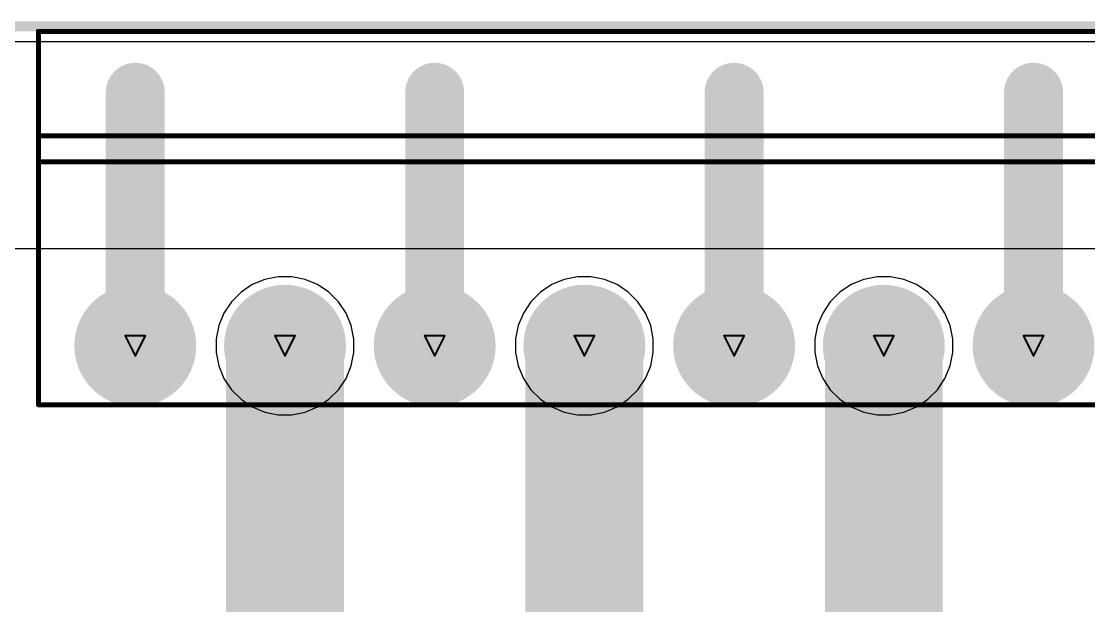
# Model space of a CAD drawing. Header units: inches. Extents: x -14 to 338, y 0 to 125.
# Drawn here: x 6.5 to 33.66, y 65.26 to 80.13 of the extents above; entities that cross this region are included whole.
import ezdxf

# ---------------------------------------------------------------- set-up
doc = ezdxf.new("R2010")
doc.units = ezdxf.units.IN
for name, color, linetype in [('Board Outline', 216, 'Continuous'), ('Bottom Layer', 5, 'Continuous'), ('Bottom Solder', 6, 'Continuous'), ('Drill Drawing', 1, 'Continuous'), ('Multi-Layer', 9, 'Continuous'), ('Pad Holes', 156, 'Continuous'), ('Top Layer', 1, 'Continuous'), ('Top Overlay', 2, 'Continuous'), ('Top Solder', 216, 'Continuous')]:
    doc.layers.add(name, color=color, linetype=linetype)

# ---------------------------------------------------------------- blocks, each defined once
blk = doc.blocks.new('DB2ERC_3_81_8P_GN_16')
at = {"layer": 'Bottom Layer'}
h = blk.add_hatch(color=5, dxfattribs=at)
edge = h.paths.add_edge_path()
edge.add_arc((-9.525, 0), 1.5, 0, 360)
h = blk.add_hatch(color=5, dxfattribs=at)
edge = h.paths.add_edge_path()
edge.add_arc((-5.715, 0), 1.5, 0, 360)
h = blk.add_hatch(color=5, dxfattribs=at)
edge = h.paths.add_edge_path()
edge.add_arc((-1.905, 0), 1.5, 0, 360)
h = blk.add_hatch(color=5, dxfattribs=at)
edge = h.paths.add_edge_path()
edge.add_arc((1.905, 0), 1.5, 0, 360)
h = blk.add_hatch(color=5, dxfattribs=at)
edge = h.paths.add_edge_path()
edge.add_arc((5.715, 0), 1.5, 0, 360)
h = blk.add_hatch(color=5, dxfattribs=at)
edge = h.paths.add_edge_path()
edge.add_arc((9.525, 0), 1.5, 0, 360)
h = blk.add_hatch(color=5, dxfattribs=at)
edge = h.paths.add_edge_path()
edge.add_arc((13.335, 0), 1.5, 0, 360)
at = {"layer": 'Bottom Solder'}
h = blk.add_hatch(color=6, dxfattribs=at)
edge = h.paths.add_edge_path()
edge.add_arc((-9.525, 0), 1.551, 0, 360)
h = blk.add_hatch(color=6, dxfattribs=at)
edge = h.paths.add_edge_path()
edge.add_arc((-5.715, 0), 1.551, 0, 360)
h = blk.add_hatch(color=6, dxfattribs=at)
edge = h.paths.add_edge_path()
edge.add_arc((-1.905, 0), 1.551, 0, 360)
h = blk.add_hatch(color=6, dxfattribs=at)
edge = h.paths.add_edge_path()
edge.add_arc((1.905, 0), 1.551, 0, 360)
h = blk.add_hatch(color=6, dxfattribs=at)
edge = h.paths.add_edge_path()
edge.add_arc((5.715, 0), 1.551, 0, 360)
h = blk.add_hatch(color=6, dxfattribs=at)
edge = h.paths.add_edge_path()
edge.add_arc((9.525, 0), 1.551, 0, 360)
h = blk.add_hatch(color=6, dxfattribs=at)
edge = h.paths.add_edge_path()
edge.add_arc((13.335, 0), 1.551, 0, 360)
at = {"layer": 'Multi-Layer'}
h = blk.add_hatch(color=9, dxfattribs=at)
edge = h.paths.add_edge_path()
edge.add_arc((-9.525, 0), 1.5, 0, 360)
h = blk.add_hatch(color=9, dxfattribs=at)
edge = h.paths.add_edge_path()
edge.add_arc((-5.715, 0), 1.5, 0, 360)
h = blk.add_hatch(color=9, dxfattribs=at)
edge = h.paths.add_edge_path()
edge.add_arc((-1.905, 0), 1.5, 0, 360)
h = blk.add_hatch(color=9, dxfattribs=at)
edge = h.paths.add_edge_path()
edge.add_arc((1.905, 0), 1.5, 0, 360)
h = blk.add_hatch(color=9, dxfattribs=at)
edge = h.paths.add_edge_path()
edge.add_arc((5.715, 0), 1.5, 0, 360)
h = blk.add_hatch(color=9, dxfattribs=at)
edge = h.paths.add_edge_path()
edge.add_arc((9.525, 0), 1.5, 0, 360)
h = blk.add_hatch(color=9, dxfattribs=at)
edge = h.paths.add_edge_path()
edge.add_arc((13.335, 0), 1.5, 0, 360)
at = {"layer": 'Pad Holes'}
h = blk.add_hatch(color=7, dxfattribs=at)
edge = h.paths.add_edge_path()
edge.add_arc((-9.525, 0), 0.8, 0, 360)
h = blk.add_hatch(color=7, dxfattribs=at)
edge = h.paths.add_edge_path()
edge.add_arc((-5.715, 0), 0.8, 0, 360)
h = blk.add_hatch(color=7, dxfattribs=at)
edge = h.paths.add_edge_path()
edge.add_arc((-1.905, 0), 0.8, 0, 360)
h = blk.add_hatch(color=7, dxfattribs=at)
edge = h.paths.add_edge_path()
edge.add_arc((1.905, 0), 0.8, 0, 360)
h = blk.add_hatch(color=7, dxfattribs=at)
edge = h.paths.add_edge_path()
edge.add_arc((5.715, 0), 0.8, 0, 360)
h = blk.add_hatch(color=7, dxfattribs=at)
edge = h.paths.add_edge_path()
edge.add_arc((9.525, 0), 0.8, 0, 360)
h = blk.add_hatch(color=7, dxfattribs=at)
edge = h.paths.add_edge_path()
edge.add_arc((13.335, 0), 0.8, 0, 360)
at = {"layer": 'Top Layer'}
h = blk.add_hatch(color=1, dxfattribs=at)
edge = h.paths.add_edge_path()
edge.add_arc((-9.525, 0), 1.5, 0, 360)
h = blk.add_hatch(color=1, dxfattribs=at)
edge = h.paths.add_edge_path()
edge.add_arc((-5.715, 0), 1.5, 0, 360)
h = blk.add_hatch(color=1, dxfattribs=at)
edge = h.paths.add_edge_path()
edge.add_arc((-1.905, 0), 1.5, 0, 360)
h = blk.add_hatch(color=1, dxfattribs=at)
edge = h.paths.add_edge_path()
edge.add_arc((1.905, 0), 1.5, 0, 360)
h = blk.add_hatch(color=1, dxfattribs=at)
edge = h.paths.add_edge_path()
edge.add_arc((5.715, 0), 1.5, 0, 360)
h = blk.add_hatch(color=1, dxfattribs=at)
edge = h.paths.add_edge_path()
edge.add_arc((9.525, 0), 1.5, 0, 360)
h = blk.add_hatch(color=1, dxfattribs=at)
edge = h.paths.add_edge_path()
edge.add_arc((13.335, 0), 1.5, 0, 360)
at = {"layer": 'Top Solder'}
h = blk.add_hatch(color=216, dxfattribs=at)
edge = h.paths.add_edge_path()
edge.add_arc((-9.525, 0), 1.551, 0, 360)
h = blk.add_hatch(color=216, dxfattribs=at)
edge = h.paths.add_edge_path()
edge.add_arc((-5.715, 0), 1.551, 0, 360)
h = blk.add_hatch(color=216, dxfattribs=at)
edge = h.paths.add_edge_path()
edge.add_arc((-1.905, 0), 1.551, 0, 360)
h = blk.add_hatch(color=216, dxfattribs=at)
edge = h.paths.add_edge_path()
edge.add_arc((1.905, 0), 1.551, 0, 360)
h = blk.add_hatch(color=216, dxfattribs=at)
edge = h.paths.add_edge_path()
edge.add_arc((5.715, 0), 1.551, 0, 360)
h = blk.add_hatch(color=216, dxfattribs=at)
edge = h.paths.add_edge_path()
edge.add_arc((9.525, 0), 1.551, 0, 360)
h = blk.add_hatch(color=216, dxfattribs=at)
edge = h.paths.add_edge_path()
edge.add_arc((13.335, 0), 1.551, 0, 360)
at = {"layer": 'Top Overlay', "const_width": 0.127}
for points in [[(15.8, 1.5), (-15.79, 1.5)], [(15.8, -8), (15.8, 1.5)], [(15.8, -4.684), (-15.8, -4.684)], [(15.8, -5.342), (-15.8, -5.342)], [(15.8, -8), (-15.8, -8)]]:
    blk.add_lwpolyline(points, dxfattribs=at)
at = {"layer": 'Top Overlay', "const_width": 0.0635}
for points in [[(15.768, 1.5, 1), (15.832, 1.5, 1)], [(15.768, 1.5, 1), (15.832, 1.5, 1)], [(15.768, -4.684, 1), (15.832, -4.684, 1)], [(15.768, -5.342, 1), (15.832, -5.342, 1)], [(15.768, -8, 1), (15.832, -8, 1)], [(15.768, -8, 1), (15.832, -8, 1)]]:
    blk.add_lwpolyline(points, format="xyb", close=True, dxfattribs=at)

msp = doc.modelspace()

# ---------------------------------------------------------------- linework, layer by layer
at = {"layer": 'Board Outline', "const_width": 0.254}
msp.add_lwpolyline([(0, 80), (45.628, 80)], dxfattribs=at)
at = {"layer": 'Bottom Layer'}
for p, q in [((0.001, 79.612), (45.627, 79.612)), ((38.762, 74.335), (-4.7, 74.335)), ((38.762, 74.335), (-4.311, 74.335))]:
    msp.add_line(p, q, dxfattribs=at)
for points, const_width in [([(9.399, 71.871), (9.399, 78.323)], 1.5), ([(17.019, 71.871), (17.019, 78.323)], 1.5), ([(24.639, 71.871), (24.639, 78.323)], 1.5), ([(32.259, 71.871), (32.259, 78.323)], 1.5), ([(32.158, 78.424), (32.259, 78.323)], 0.762), ([(13.209, 48.123), (13.209, 71.871)], 3), ([(20.829, 46.489), (20.829, 71.871)], 3), ([(28.449, 48.232), (28.449, 71.871)], 3)]:
    msp.add_lwpolyline(points, dxfattribs=dict(at, const_width=const_width))
for points, const_width in [([(9.024, 78.323, 1), (9.774, 78.323, 1)], 0.75), ([(16.644, 78.323, 1), (17.394, 78.323, 1)], 0.75), ([(24.264, 78.323, 1), (25.014, 78.323, 1)], 0.75), ([(31.884, 78.323, 1), (32.634, 78.323, 1)], 0.75), ([(31.967, 78.424, 1), (32.348, 78.424, 1)], 0.381), ([(32.069, 78.323, 1), (32.45, 78.323, 1)], 0.381), ([(12.459, 71.871, 1), (13.959, 71.871, 1)], 1.5), ([(20.079, 71.871, 1), (21.579, 71.871, 1)], 1.5), ([(27.699, 71.871, 1), (29.199, 71.871, 1)], 1.5), ([(9.024, 71.871, 1), (9.774, 71.871, 1)], 0.75), ([(16.644, 71.871, 1), (17.394, 71.871, 1)], 0.75), ([(24.264, 71.871, 1), (25.014, 71.871, 1)], 0.75), ([(31.884, 71.871, 1), (32.634, 71.871, 1)], 0.75)]:
    msp.add_lwpolyline(points, format="xyb", close=True, dxfattribs=dict(at, const_width=const_width))
at = {"layer": 'Drill Drawing', "const_width": 0.0508}
for points in [[(9.145, 72.125), (9.653, 72.125)], [(9.145, 72.125), (9.399, 71.617)], [(9.399, 71.617), (9.653, 72.125)], [(12.955, 72.125), (13.463, 72.125)], [(12.955, 72.125), (13.209, 71.617)], [(13.209, 71.617), (13.463, 72.125)], [(16.765, 72.125), (17.273, 72.125)], [(16.765, 72.125), (17.019, 71.617)], [(17.019, 71.617), (17.273, 72.125)], [(20.575, 72.125), (21.083, 72.125)], [(20.575, 72.125), (20.829, 71.617)], [(20.829, 71.617), (21.083, 72.125)], [(24.385, 72.125), (24.893, 72.125)], [(24.385, 72.125), (24.639, 71.617)], [(24.639, 71.617), (24.893, 72.125)], [(28.195, 72.125), (28.703, 72.125)], [(28.195, 72.125), (28.449, 71.617)], [(28.449, 71.617), (28.703, 72.125)], [(32.005, 72.125), (32.513, 72.125)], [(32.005, 72.125), (32.259, 71.617)], [(32.259, 71.617), (32.513, 72.125)]]:
    msp.add_lwpolyline(points, dxfattribs=at)
at = {"layer": 'Drill Drawing', "const_width": 0.0254}
for points in [[(9.132, 72.125, 1), (9.158, 72.125, 1)], [(9.132, 72.125, 1), (9.158, 72.125, 1)], [(9.64, 72.125, 1), (9.666, 72.125, 1)], [(9.64, 72.125, 1), (9.666, 72.125, 1)], [(12.942, 72.125, 1), (12.968, 72.125, 1)], [(12.942, 72.125, 1), (12.968, 72.125, 1)], [(13.45, 72.125, 1), (13.476, 72.125, 1)], [(13.45, 72.125, 1), (13.476, 72.125, 1)], [(16.752, 72.125, 1), (16.778, 72.125, 1)], [(16.752, 72.125, 1), (16.778, 72.125, 1)], [(17.26, 72.125, 1), (17.286, 72.125, 1)], [(17.26, 72.125, 1), (17.286, 72.125, 1)], [(20.562, 72.125, 1), (20.588, 72.125, 1)], [(20.562, 72.125, 1), (20.588, 72.125, 1)], [(21.07, 72.125, 1), (21.096, 72.125, 1)], [(21.07, 72.125, 1), (21.096, 72.125, 1)], [(24.372, 72.125, 1), (24.398, 72.125, 1)], [(24.372, 72.125, 1), (24.398, 72.125, 1)], [(24.88, 72.125, 1), (24.906, 72.125, 1)], [(24.88, 72.125, 1), (24.906, 72.125, 1)], [(28.182, 72.125, 1), (28.208, 72.125, 1)], [(28.182, 72.125, 1), (28.208, 72.125, 1)], [(28.69, 72.125, 1), (28.716, 72.125, 1)], [(28.69, 72.125, 1), (28.716, 72.125, 1)], [(31.992, 72.125, 1), (32.018, 72.125, 1)], [(31.992, 72.125, 1), (32.018, 72.125, 1)], [(32.5, 72.125, 1), (32.526, 72.125, 1)], [(32.5, 72.125, 1), (32.526, 72.125, 1)], [(9.386, 71.617, 1), (9.412, 71.617, 1)], [(9.386, 71.617, 1), (9.412, 71.617, 1)], [(13.196, 71.617, 1), (13.222, 71.617, 1)], [(13.196, 71.617, 1), (13.222, 71.617, 1)], [(17.006, 71.617, 1), (17.032, 71.617, 1)], [(17.006, 71.617, 1), (17.032, 71.617, 1)], [(20.816, 71.617, 1), (20.842, 71.617, 1)], [(20.816, 71.617, 1), (20.842, 71.617, 1)], [(24.626, 71.617, 1), (24.652, 71.617, 1)], [(24.626, 71.617, 1), (24.652, 71.617, 1)], [(28.436, 71.617, 1), (28.462, 71.617, 1)], [(28.436, 71.617, 1), (28.462, 71.617, 1)], [(32.246, 71.617, 1), (32.272, 71.617, 1)], [(32.246, 71.617, 1), (32.272, 71.617, 1)]]:
    msp.add_lwpolyline(points, format="xyb", close=True, dxfattribs=at)
at = {"layer": 'Top Layer'}
for p, q in [((0.001, 79.612), (45.627, 79.612)), ((13.036, 73.625), (12.698, 73.558)), ((13.382, 73.625), (13.036, 73.625)), ((13.721, 73.558), (13.382, 73.625)), ((20.656, 73.625), (20.318, 73.558)), ((21.002, 73.625), (20.656, 73.625)), ((21.341, 73.558), (21.002, 73.625)), ((28.276, 73.625), (27.938, 73.558)), ((28.622, 73.625), (28.276, 73.625)), ((28.961, 73.558), (28.622, 73.625)), ((12.378, 73.426), (12.091, 73.234)), ((12.698, 73.558), (12.378, 73.426)), ((14.04, 73.426), (13.721, 73.558)), ((14.327, 73.234), (14.04, 73.426)), ((19.998, 73.426), (19.711, 73.234)), ((20.318, 73.558), (19.998, 73.426)), ((21.66, 73.426), (21.341, 73.558)), ((21.947, 73.234), (21.66, 73.426)), ((27.618, 73.426), (27.331, 73.234)), ((27.938, 73.558), (27.618, 73.426)), ((29.28, 73.426), (28.961, 73.558)), ((29.567, 73.234), (29.28, 73.426)), ((12.091, 73.234), (11.847, 72.989)), ((14.572, 72.989), (14.327, 73.234)), ((19.711, 73.234), (19.467, 72.989)), ((22.192, 72.989), (21.947, 73.234)), ((27.331, 73.234), (27.087, 72.989)), ((29.812, 72.989), (29.567, 73.234)), ((11.847, 72.989), (11.655, 72.702)), ((14.764, 72.702), (14.572, 72.989)), ((19.467, 72.989), (19.275, 72.702)), ((22.384, 72.702), (22.192, 72.989)), ((27.087, 72.989), (26.895, 72.702)), ((30.004, 72.702), (29.812, 72.989)), ((11.655, 72.702), (11.523, 72.383)), ((14.896, 72.383), (14.764, 72.702)), ((19.275, 72.702), (19.143, 72.383)), ((22.516, 72.383), (22.384, 72.702)), ((26.895, 72.702), (26.763, 72.383)), ((30.136, 72.383), (30.004, 72.702)), ((11.523, 72.383), (11.455, 72.044)), ((14.963, 72.044), (14.896, 72.383)), ((19.143, 72.383), (19.075, 72.044)), ((22.583, 72.044), (22.516, 72.383)), ((26.763, 72.383), (26.695, 72.044)), ((30.203, 72.044), (30.136, 72.383)), ((11.455, 72.044), (11.455, 71.699)), ((14.963, 71.699), (14.963, 72.044)), ((19.075, 72.044), (19.075, 71.699)), ((22.583, 71.699), (22.583, 72.044)), ((26.695, 72.044), (26.695, 71.699)), ((30.203, 71.699), (30.203, 72.044)), ((11.455, 71.699), (11.523, 71.36)), ((14.896, 71.36), (14.963, 71.699)), ((19.075, 71.699), (19.143, 71.36)), ((22.516, 71.36), (22.583, 71.699)), ((26.695, 71.699), (26.763, 71.36)), ((30.136, 71.36), (30.203, 71.699)), ((11.523, 71.36), (11.655, 71.04)), ((14.764, 71.04), (14.896, 71.36)), ((19.143, 71.36), (19.275, 71.04)), ((22.384, 71.04), (22.516, 71.36)), ((26.763, 71.36), (26.895, 71.04)), ((30.004, 71.04), (30.136, 71.36)), ((11.655, 71.04), (11.847, 70.753)), ((14.572, 70.753), (14.764, 71.04)), ((19.275, 71.04), (19.467, 70.753)), ((22.192, 70.753), (22.384, 71.04)), ((26.895, 71.04), (27.087, 70.753)), ((29.812, 70.753), (30.004, 71.04)), ((11.847, 70.753), (12.091, 70.509)), ((14.327, 70.509), (14.572, 70.753)), ((19.467, 70.753), (19.711, 70.509)), ((21.947, 70.509), (22.192, 70.753)), ((27.087, 70.753), (27.331, 70.509)), ((29.567, 70.509), (29.812, 70.753)), ((12.091, 70.509), (12.378, 70.317)), ((14.04, 70.317), (14.327, 70.509)), ((19.711, 70.509), (19.998, 70.317)), ((21.66, 70.317), (21.947, 70.509)), ((27.331, 70.509), (27.618, 70.317)), ((29.28, 70.317), (29.567, 70.509)), ((12.378, 70.317), (12.698, 70.185)), ((12.698, 70.185), (13.036, 70.117)), ((13.036, 70.117), (13.382, 70.117)), ((13.382, 70.117), (13.721, 70.185)), ((13.721, 70.185), (14.04, 70.317)), ((19.998, 70.317), (20.318, 70.185)), ((20.318, 70.185), (20.656, 70.117)), ((20.656, 70.117), (21.002, 70.117)), ((21.002, 70.117), (21.341, 70.185)), ((21.341, 70.185), (21.66, 70.317)), ((27.618, 70.317), (27.938, 70.185)), ((27.938, 70.185), (28.276, 70.117)), ((28.276, 70.117), (28.622, 70.117)), ((28.622, 70.117), (28.961, 70.185)), ((28.961, 70.185), (29.28, 70.317))]:
    msp.add_line(p, q, dxfattribs=at)

# ---------------------------------------------------------------- block references
at = {"rotation": 180}
msp.add_blockref('DB2ERC_3_81_8P_GN_16', (22.734, 71.871), dxfattribs=at)

doc.saveas('drawing.dxf')
